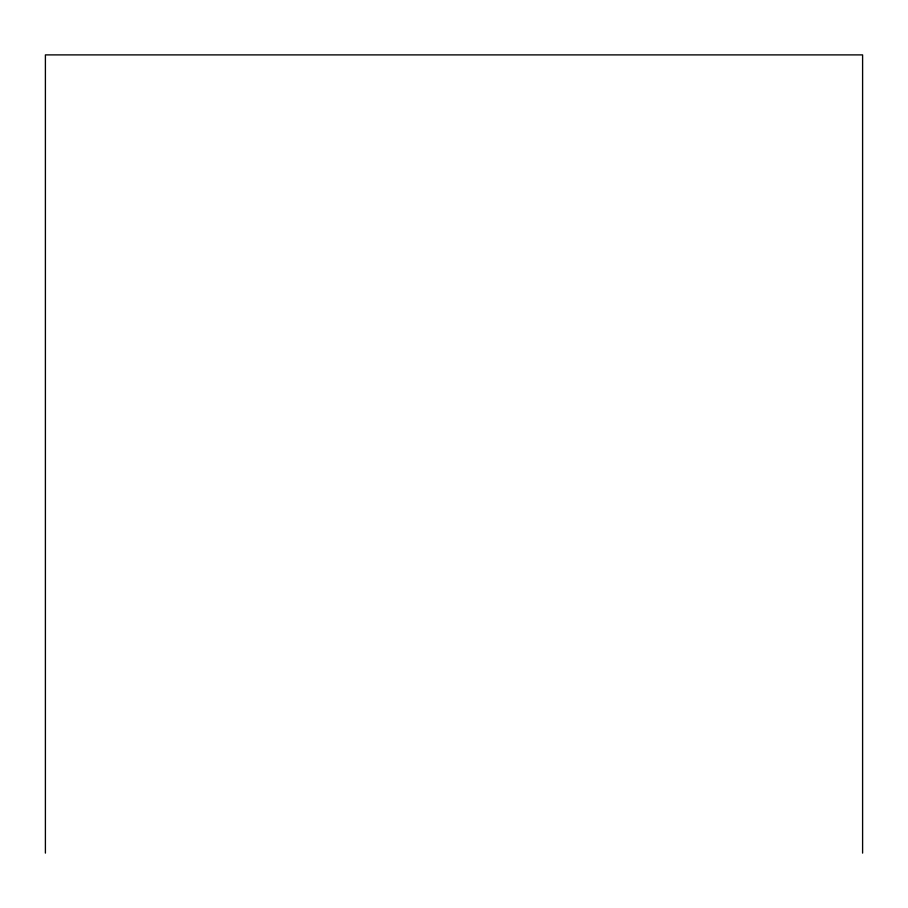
<?xml version="1.0" encoding="UTF-8"?>
<svg xmlns="http://www.w3.org/2000/svg" width="908" height="908" viewBox="0 0 908 908"><rect width="100%" height="100%" fill="white"/><g stroke="black" fill="none" stroke-linecap="round" stroke-linejoin="round"><path stroke-width="1.36" d="M862.6 853.111L862.6 54.889L45.4 54.889L45.4 853.111"/></g></svg>
